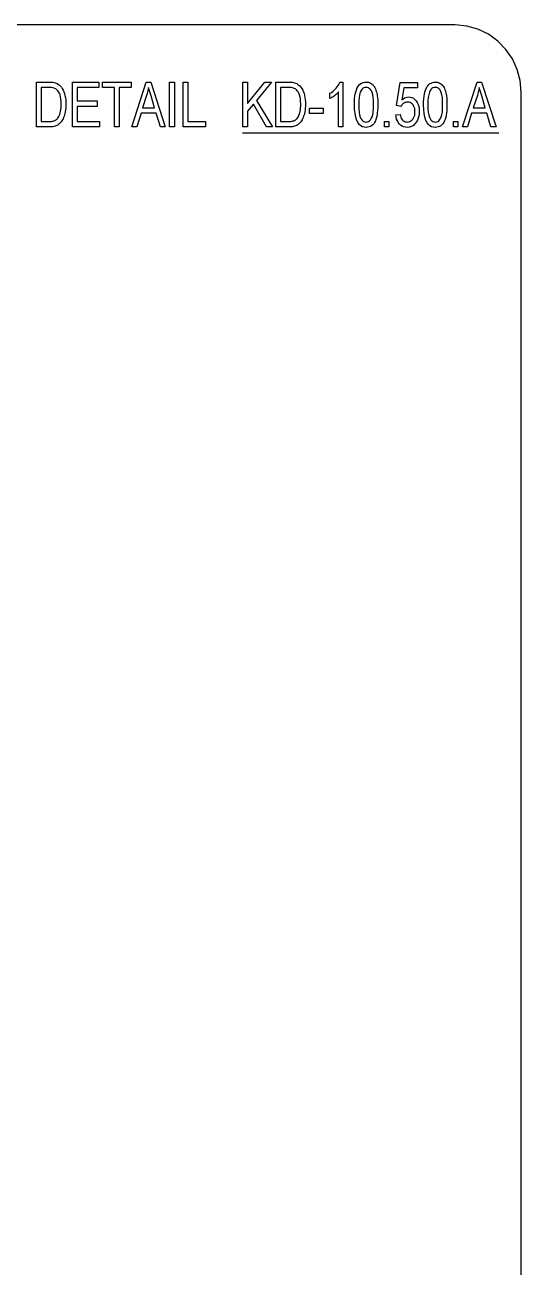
# Model space of a CAD drawing. Header units: metres. Extents: x 12 to 599, y -779 to -12.
# Drawn here: x 399.9 to 599.1, y -510.8 to -12.2 of the extents above; entities that cross this region are included whole.
import ezdxf

# ---------------------------------------------------------------- set-up
doc = ezdxf.new("R2010")
doc.units = ezdxf.units.M

msp = doc.modelspace()

# ---------------------------------------------------------------- linework, layer by layer
for p, q in [((572.1, -12.24), (39.06, -12.24)), ((572.64, -12.24), (572.1, -12.24)), ((577.26, -12.72), (572.64, -12.24)), ((581.76, -14.04), (577.26, -12.72)), ((585.96, -16.02), (581.76, -14.04)), ((589.68, -18.78), (585.96, -16.02)), ((592.98, -22.08), (589.68, -18.78)), ((595.62, -25.92), (592.98, -22.08)), ((597.54, -30.12), (595.62, -25.92)), ((598.74, -34.62), (597.54, -30.12)), ((599.1, -39.24), (598.74, -34.62)), ((404.58, -53.22), (404.58, -35.22)), ((404.58, -35.22), (409.5, -35.22)), ((409.5, -37.38), (406.44, -37.38)), ((406.44, -37.38), (406.44, -51.06)), ((409.5, -35.22), (410.16, -35.22)), ((410.16, -37.38), (409.5, -37.38)), ((410.16, -35.22), (410.7, -35.22)), ((410.7, -37.44), (410.16, -37.38)), ((410.7, -35.22), (411.24, -35.28)), ((411.18, -37.5), (410.7, -37.44)), ((411.66, -37.62), (411.18, -37.5)), ((411.24, -35.28), (411.66, -35.34)), ((411.66, -35.34), (412.08, -35.46)), ((411.96, -37.74), (411.66, -37.62)), ((412.38, -37.98), (411.96, -37.74)), ((412.08, -35.46), (412.56, -35.64)), ((412.8, -38.28), (412.38, -37.98)), ((412.56, -35.64), (412.98, -35.82)), ((413.16, -38.7), (412.8, -38.28)), ((412.98, -35.82), (413.4, -36.12)), ((413.46, -39.18), (413.16, -38.7)), ((413.4, -36.12), (413.82, -36.42)), ((413.82, -39.72), (413.46, -39.18)), ((413.82, -36.42), (414.18, -36.72)), ((414.06, -40.38), (413.82, -39.72)), ((414.18, -36.72), (414.6, -37.26)), ((414.6, -37.26), (414.96, -37.8)), ((414.96, -37.8), (415.32, -38.46)), ((415.32, -38.46), (415.62, -39.12)), ((415.62, -39.12), (415.86, -39.84)), ((415.86, -39.84), (416.04, -40.62)), ((419.04, -53.22), (419.04, -35.22)), ((419.04, -35.22), (429.6, -35.22)), ((429.6, -37.38), (420.9, -37.38)), ((420.9, -37.38), (420.9, -42.78)), ((429.6, -35.22), (429.6, -37.38)), ((431.16, -37.38), (431.16, -35.22)), ((431.16, -35.22), (442.62, -35.22)), ((435.96, -37.38), (431.16, -37.38)), ((435.96, -53.22), (435.96, -37.38)), ((442.62, -37.38), (437.82, -37.38)), ((437.82, -37.38), (437.82, -53.22)), ((442.62, -35.22), (442.62, -37.38)), ((442.92, -53.22), (448.68, -35.22)), ((448.68, -35.22), (450.48, -35.22)), ((448.98, -39.84), (448.8, -40.56)), ((449.16, -39.24), (448.98, -39.84)), ((449.34, -38.58), (449.16, -39.24)), ((449.46, -37.98), (449.34, -38.58)), ((449.58, -37.38), (449.46, -37.98)), ((449.76, -37.86), (449.58, -37.38)), ((449.94, -38.46), (449.76, -37.86)), ((450.12, -39.12), (449.94, -38.46)), ((450.36, -39.9), (450.12, -39.12)), ((450.48, -35.22), (456.3, -53.22)), ((458.04, -53.22), (458.04, -35.22)), ((458.04, -35.22), (459.96, -35.22)), ((459.96, -35.22), (459.96, -53.22)), ((463.44, -53.22), (463.44, -35.22)), ((463.44, -35.22), (465.3, -35.22)), ((465.3, -35.22), (465.3, -51.06)), ((487.38, -53.22), (487.38, -35.22)), ((487.38, -35.22), (489.24, -35.22)), ((489.24, -35.22), (489.24, -43.86)), ((489.24, -43.86), (496.26, -35.22)), ((498.96, -35.22), (492.9, -42.54)), ((496.26, -35.22), (498.96, -35.22)), ((500.7, -53.22), (500.7, -35.22)), ((500.7, -35.22), (505.62, -35.22)), ((505.62, -37.38), (502.56, -37.38)), ((502.56, -37.38), (502.56, -51.06)), ((505.62, -35.22), (506.28, -35.22)), ((506.28, -37.38), (505.62, -37.38)), ((506.28, -35.22), (506.82, -35.22)), ((506.82, -37.44), (506.28, -37.38)), ((506.82, -35.22), (507.36, -35.28)), ((507.3, -37.5), (506.82, -37.44)), ((507.72, -37.62), (507.3, -37.5)), ((507.36, -35.28), (507.78, -35.34)), ((508.08, -37.74), (507.72, -37.62)), ((507.78, -35.34), (508.2, -35.46)), ((508.5, -37.98), (508.08, -37.74)), ((508.2, -35.46), (508.62, -35.64)), ((508.92, -38.28), (508.5, -37.98)), ((508.62, -35.64), (509.1, -35.82)), ((509.28, -38.7), (508.92, -38.28)), ((509.1, -35.82), (509.52, -36.12)), ((509.58, -39.18), (509.28, -38.7)), ((509.52, -36.12), (509.94, -36.42)), ((509.88, -39.72), (509.58, -39.18)), ((510.18, -40.38), (509.88, -39.72)), ((509.94, -36.42), (510.3, -36.72)), ((510.3, -36.72), (510.72, -37.26)), ((510.72, -37.26), (511.08, -37.8)), ((511.08, -37.8), (511.44, -38.46)), ((511.44, -38.46), (511.74, -39.12)), ((511.74, -39.12), (511.98, -39.84)), ((511.98, -39.84), (512.16, -40.62)), ((522.36, -39.72), (522.96, -39.36)), ((522.36, -41.82), (522.36, -39.72)), ((522.96, -39.36), (523.5, -38.94)), ((523.5, -38.94), (523.98, -38.52)), ((523.98, -38.52), (524.46, -38.1)), ((524.46, -38.1), (524.88, -37.62)), ((524.88, -37.62), (525.3, -37.08)), ((525.3, -39.78), (524.94, -40.08)), ((525.3, -37.08), (525.66, -36.6)), ((525.54, -39.48), (525.3, -39.78)), ((525.84, -39.18), (525.54, -39.48)), ((525.66, -36.6), (525.96, -36.12)), ((525.84, -53.22), (525.84, -39.18)), ((525.96, -36.12), (526.26, -35.64)), ((526.26, -35.64), (526.44, -35.22)), ((526.44, -35.22), (527.58, -35.22)), ((527.58, -35.22), (527.58, -53.22)), ((532.56, -40.02), (532.74, -39.18)), ((532.74, -39.18), (532.98, -38.4)), ((532.98, -38.4), (533.22, -37.74)), ((533.22, -37.74), (533.52, -37.14)), ((533.52, -37.14), (533.88, -36.66)), ((533.88, -36.66), (534.3, -36.18)), ((534.54, -39.3), (534.24, -40.26)), ((534.3, -36.18), (534.72, -35.82)), ((534.84, -38.58), (534.54, -39.3)), ((534.72, -35.82), (535.2, -35.58)), ((535.14, -38.16), (534.84, -38.58)), ((535.56, -37.8), (535.14, -38.16)), ((535.2, -35.58), (535.74, -35.34)), ((535.92, -37.56), (535.56, -37.8)), ((535.74, -35.34), (536.28, -35.22)), ((536.4, -37.38), (535.92, -37.56)), ((536.28, -35.22), (536.88, -35.22)), ((536.88, -37.38), (536.4, -37.38)), ((536.88, -35.22), (537.36, -35.22)), ((537.36, -37.44), (536.88, -37.38)), ((537.36, -35.22), (537.78, -35.28)), ((537.84, -37.56), (537.36, -37.44)), ((537.78, -35.28), (538.2, -35.4)), ((538.26, -37.86), (537.84, -37.56)), ((538.2, -35.4), (538.62, -35.58)), ((538.68, -38.22), (538.26, -37.86)), ((538.62, -35.58), (538.98, -35.76)), ((539.04, -38.76), (538.68, -38.22)), ((538.98, -35.76), (539.34, -36)), ((539.34, -39.42), (539.04, -38.76)), ((539.34, -36), (539.64, -36.3)), ((539.58, -40.26), (539.34, -39.42)), ((539.64, -36.3), (539.94, -36.66)), ((539.94, -36.66), (540.18, -37.02)), ((540.18, -37.02), (540.42, -37.44)), ((540.42, -37.44), (540.6, -37.92)), ((540.6, -37.92), (540.78, -38.4)), ((540.78, -38.4), (540.96, -38.94)), ((540.96, -38.94), (541.14, -39.48)), ((541.14, -39.48), (541.26, -40.08)), ((549.12, -44.58), (550.56, -35.4)), ((550.56, -35.4), (557.52, -35.4)), ((552, -37.56), (551.22, -42.36)), ((557.52, -37.56), (552, -37.56)), ((557.52, -35.4), (557.52, -37.56)), ((560.28, -40.02), (560.46, -39.18)), ((560.46, -39.18), (560.7, -38.4)), ((560.7, -38.4), (561, -37.74)), ((561, -37.74), (561.3, -37.14)), ((561.3, -37.14), (561.66, -36.66)), ((561.66, -36.66), (562.02, -36.18)), ((562.02, -36.18), (562.5, -35.82)), ((562.26, -39.3), (562.02, -40.26)), ((562.62, -38.58), (562.26, -39.3)), ((562.5, -35.82), (562.98, -35.58)), ((562.92, -38.16), (562.62, -38.58)), ((563.28, -37.8), (562.92, -38.16)), ((562.98, -35.58), (563.46, -35.34)), ((563.7, -37.56), (563.28, -37.8)), ((563.46, -35.34), (564.06, -35.22)), ((564.18, -37.38), (563.7, -37.56)), ((564.06, -35.22), (564.66, -35.22)), ((564.66, -37.38), (564.18, -37.38)), ((564.66, -35.22), (565.14, -35.22)), ((565.14, -37.44), (564.66, -37.38)), ((565.14, -35.22), (565.56, -35.28)), ((565.62, -37.56), (565.14, -37.44)), ((565.56, -35.28), (565.98, -35.4)), ((566.04, -37.86), (565.62, -37.56)), ((565.98, -35.4), (566.34, -35.58)), ((566.46, -38.22), (566.04, -37.86)), ((566.34, -35.58), (566.7, -35.76)), ((566.76, -38.76), (566.46, -38.22)), ((566.7, -35.76), (567.06, -36)), ((567.06, -39.42), (566.76, -38.76)), ((567.06, -36), (567.42, -36.3)), ((567.3, -40.26), (567.06, -39.42)), ((567.42, -36.3), (567.66, -36.66)), ((567.66, -36.66), (567.96, -37.02)), ((567.96, -37.02), (568.2, -37.44)), ((568.2, -37.44), (568.38, -37.92)), ((568.38, -37.92), (568.56, -38.4)), ((568.56, -38.4), (568.74, -38.94)), ((568.74, -38.94), (568.92, -39.48)), ((568.92, -39.48), (569.04, -40.08)), ((575.58, -53.22), (581.4, -35.22)), ((581.4, -35.22), (583.2, -35.22)), ((581.7, -39.84), (581.52, -40.56)), ((581.88, -39.24), (581.7, -39.84)), ((582.06, -38.58), (581.88, -39.24)), ((582.18, -37.98), (582.06, -38.58)), ((582.3, -37.38), (582.18, -37.98)), ((582.42, -37.86), (582.3, -37.38)), ((582.6, -38.46), (582.42, -37.86)), ((582.84, -39.12), (582.6, -38.46)), ((583.02, -39.9), (582.84, -39.12)), ((583.2, -35.22), (589.02, -53.22)), ((599.1, -751.62), (599.1, -39.24)), ((414.3, -41.16), (414.06, -40.38)), ((414.42, -42), (414.3, -41.16)), ((414.54, -43.02), (414.42, -42)), ((414.54, -44.04), (414.54, -43.02)), ((414.54, -44.88), (414.54, -44.04)), ((416.04, -40.62), (416.22, -41.4)), ((416.22, -41.4), (416.34, -42.24)), ((416.34, -42.24), (416.4, -43.14)), ((416.4, -43.14), (416.4, -44.1)), ((416.4, -44.1), (416.4, -44.88)), ((420.9, -42.78), (429, -42.78)), ((429, -42.78), (429, -44.94)), ((448.8, -40.56), (447.18, -45.48)), ((450.6, -40.74), (450.36, -39.9)), ((451.98, -45.48), (450.6, -40.74)), ((491.64, -44.04), (489.24, -46.92)), ((496.86, -53.22), (491.64, -44.04)), ((492.9, -42.54), (499.26, -53.22)), ((510.36, -41.16), (510.18, -40.38)), ((510.54, -42), (510.36, -41.16)), ((510.6, -43.02), (510.54, -42)), ((510.66, -44.04), (510.6, -43.02)), ((510.66, -44.88), (510.66, -44.04)), ((512.16, -40.62), (512.34, -41.4)), ((512.34, -41.4), (512.46, -42.24)), ((512.46, -42.24), (512.52, -43.14)), ((512.52, -43.14), (512.52, -44.1)), ((512.52, -44.1), (512.52, -44.88)), ((522.72, -41.64), (522.36, -41.82)), ((523.02, -41.46), (522.72, -41.64)), ((523.44, -41.22), (523.02, -41.46)), ((523.8, -40.98), (523.44, -41.22)), ((524.22, -40.68), (523.8, -40.98)), ((524.58, -40.38), (524.22, -40.68)), ((524.94, -40.08), (524.58, -40.38)), ((532.2, -43.08), (532.26, -41.94)), ((532.2, -44.28), (532.2, -43.08)), ((532.26, -46.2), (532.2, -44.28)), ((532.26, -41.94), (532.38, -40.92)), ((532.38, -40.92), (532.56, -40.02)), ((534.06, -41.4), (533.94, -42.72)), ((533.94, -42.72), (533.94, -44.28)), ((533.94, -44.28), (533.94, -45.9)), ((534.24, -40.26), (534.06, -41.4)), ((539.7, -41.4), (539.58, -40.26)), ((539.82, -42.72), (539.7, -41.4)), ((539.88, -44.28), (539.82, -42.72)), ((539.82, -45.9), (539.88, -44.28)), ((541.26, -40.08), (541.38, -40.74)), ((541.38, -40.74), (541.5, -41.52)), ((541.5, -41.52), (541.56, -42.36)), ((541.56, -42.36), (541.56, -43.26)), ((541.56, -43.26), (541.62, -44.28)), ((541.62, -44.28), (541.56, -45.48)), ((550.86, -44.94), (549.12, -44.58)), ((551.04, -44.64), (550.86, -44.94)), ((551.22, -44.4), (551.04, -44.64)), ((551.22, -42.36), (551.76, -41.94)), ((551.4, -44.16), (551.22, -44.4)), ((551.64, -43.92), (551.4, -44.16)), ((551.88, -43.74), (551.64, -43.92)), ((551.76, -41.94), (552.24, -41.58)), ((552.18, -43.56), (551.88, -43.74)), ((552.42, -43.44), (552.18, -43.56)), ((552.24, -41.58), (552.78, -41.34)), ((552.78, -43.38), (552.42, -43.44)), ((552.78, -41.34), (553.32, -41.22)), ((553.08, -43.32), (552.78, -43.38)), ((553.44, -43.32), (553.08, -43.32)), ((553.32, -41.22), (553.86, -41.16)), ((553.98, -43.32), (553.44, -43.32)), ((553.86, -41.16), (554.58, -41.22)), ((554.52, -43.44), (553.98, -43.32)), ((554.94, -43.68), (554.52, -43.44)), ((554.58, -41.22), (555.24, -41.4)), ((555.36, -43.98), (554.94, -43.68)), ((555.24, -41.4), (555.84, -41.7)), ((555.72, -44.34), (555.36, -43.98)), ((555.96, -44.76), (555.72, -44.34)), ((555.84, -41.7), (556.44, -42.18)), ((556.2, -45.24), (555.96, -44.76)), ((556.44, -42.18), (556.98, -42.78)), ((556.98, -42.78), (557.4, -43.44)), ((557.4, -43.44), (557.76, -44.22)), ((557.76, -44.22), (558, -45.06)), ((559.98, -43.08), (560.04, -41.94)), ((559.98, -44.28), (559.98, -43.08)), ((560.04, -46.2), (559.98, -44.28)), ((560.04, -41.94), (560.16, -40.92)), ((560.16, -40.92), (560.28, -40.02)), ((561.84, -41.4), (561.72, -42.72)), ((561.72, -42.72), (561.72, -44.28)), ((561.72, -44.28), (561.72, -45.9)), ((562.02, -40.26), (561.84, -41.4)), ((567.48, -41.4), (567.3, -40.26)), ((567.6, -42.72), (567.48, -41.4)), ((567.6, -44.28), (567.6, -42.72)), ((567.6, -45.9), (567.6, -44.28)), ((569.04, -40.08), (569.16, -40.74)), ((569.16, -40.74), (569.22, -41.52)), ((569.22, -41.52), (569.28, -42.36)), ((569.28, -42.36), (569.34, -43.26)), ((569.34, -43.26), (569.34, -44.28)), ((569.34, -44.28), (569.34, -45.48)), ((581.52, -40.56), (579.9, -45.48)), ((583.32, -40.74), (583.02, -39.9)), ((584.7, -45.48), (583.32, -40.74)), ((412.86, -50.04), (413.1, -49.8)), ((413.1, -49.8), (413.34, -49.44)), ((413.34, -49.44), (413.58, -49.02)), ((413.58, -49.02), (413.82, -48.54)), ((413.82, -48.54), (414, -48.06)), ((414, -48.06), (414.18, -47.52)), ((414.18, -47.52), (414.3, -46.92)), ((414.3, -46.92), (414.42, -46.26)), ((414.42, -46.26), (414.48, -45.6)), ((414.48, -45.6), (414.54, -44.88)), ((415.5, -49.44), (415.32, -49.92)), ((415.68, -48.9), (415.5, -49.44)), ((415.86, -48.36), (415.68, -48.9)), ((416.04, -47.76), (415.86, -48.36)), ((416.16, -47.1), (416.04, -47.76)), ((416.28, -46.38), (416.16, -47.1)), ((416.34, -45.66), (416.28, -46.38)), ((416.4, -44.88), (416.34, -45.66)), ((429, -44.94), (420.9, -44.94)), ((420.9, -44.94), (420.9, -51.06)), ((446.58, -47.64), (444.9, -53.22)), ((452.64, -47.64), (446.58, -47.64)), ((447.18, -45.48), (451.98, -45.48)), ((454.32, -53.22), (452.64, -47.64)), ((489.24, -46.92), (489.24, -53.22)), ((508.98, -50.04), (509.22, -49.8)), ((509.22, -49.8), (509.46, -49.44)), ((509.46, -49.44), (509.7, -49.02)), ((509.7, -49.02), (509.94, -48.54)), ((509.94, -48.54), (510.12, -48.06)), ((510.12, -48.06), (510.3, -47.52)), ((510.3, -47.52), (510.42, -46.92)), ((510.42, -46.92), (510.54, -46.26)), ((510.54, -46.26), (510.6, -45.6)), ((510.6, -45.6), (510.66, -44.88)), ((511.62, -49.44), (511.38, -49.92)), ((511.8, -48.9), (511.62, -49.44)), ((511.98, -48.36), (511.8, -48.9)), ((512.16, -47.76), (511.98, -48.36)), ((512.28, -47.1), (512.16, -47.76)), ((512.4, -46.38), (512.28, -47.1)), ((512.46, -45.66), (512.4, -46.38)), ((512.52, -44.88), (512.46, -45.66)), ((514.14, -47.82), (514.14, -45.66)), ((514.14, -45.66), (519.6, -45.66)), ((519.6, -47.82), (514.14, -47.82)), ((519.6, -45.66), (519.6, -47.82)), ((532.44, -47.88), (532.26, -46.2)), ((532.74, -49.32), (532.44, -47.88)), ((533.1, -50.58), (532.74, -49.32)), ((533.94, -45.9), (534.06, -47.22)), ((534.06, -47.22), (534.24, -48.36)), ((534.24, -48.36), (534.48, -49.26)), ((534.48, -49.26), (534.78, -49.86)), ((538.98, -49.86), (539.34, -49.2)), ((539.34, -49.2), (539.58, -48.36)), ((539.58, -48.36), (539.7, -47.22)), ((539.7, -47.22), (539.82, -45.9)), ((541.08, -49.38), (540.84, -50.16)), ((541.26, -48.54), (541.08, -49.38)), ((541.38, -47.64), (541.26, -48.54)), ((541.5, -46.62), (541.38, -47.64)), ((541.56, -45.48), (541.5, -46.62)), ((548.82, -48.36), (550.56, -48.18)), ((548.94, -49.2), (548.82, -48.36)), ((549.12, -50.04), (548.94, -49.2)), ((550.56, -48.18), (550.68, -48.72)), ((550.68, -48.72), (550.8, -49.26)), ((550.8, -49.26), (550.98, -49.74)), ((550.98, -49.74), (551.22, -50.1)), ((555.66, -50.1), (555.96, -49.62)), ((555.96, -49.62), (556.2, -49.08)), ((556.38, -45.84), (556.2, -45.24)), ((556.2, -49.08), (556.38, -48.48)), ((556.44, -46.44), (556.38, -45.84)), ((556.38, -48.48), (556.44, -47.82)), ((556.5, -47.1), (556.44, -46.44)), ((556.44, -47.82), (556.5, -47.1)), ((557.82, -49.68), (557.52, -50.46)), ((558.06, -48.84), (557.82, -49.68)), ((558, -45.06), (558.18, -45.96)), ((558.18, -47.94), (558.06, -48.84)), ((558.18, -45.96), (558.24, -46.98)), ((558.24, -46.98), (558.18, -47.94)), ((560.16, -47.88), (560.04, -46.2)), ((560.46, -49.32), (560.16, -47.88)), ((560.88, -50.58), (560.46, -49.32)), ((561.72, -45.9), (561.84, -47.22)), ((561.84, -47.22), (562.02, -48.36)), ((562.02, -48.36), (562.26, -49.26)), ((562.26, -49.26), (562.56, -49.86)), ((566.76, -49.86), (567.06, -49.2)), ((567.06, -49.2), (567.3, -48.36)), ((567.3, -48.36), (567.48, -47.22)), ((567.48, -47.22), (567.6, -45.9)), ((568.86, -49.38), (568.62, -50.16)), ((569.04, -48.54), (568.86, -49.38)), ((569.16, -47.64), (569.04, -48.54)), ((569.28, -46.62), (569.16, -47.64)), ((569.34, -45.48), (569.28, -46.62)), ((579.24, -47.64), (577.62, -53.22)), ((585.36, -47.64), (579.24, -47.64)), ((579.9, -45.48), (584.7, -45.48)), ((586.98, -53.22), (585.36, -47.64)), ((409.74, -53.22), (404.58, -53.22)), ((406.44, -51.06), (409.56, -51.06)), ((409.56, -51.06), (410.1, -51)), ((410.22, -53.16), (409.74, -53.22)), ((410.1, -51), (410.58, -51)), ((410.76, -53.16), (410.22, -53.16)), ((410.58, -51), (411.06, -50.94)), ((411.18, -53.1), (410.76, -53.16)), ((411.06, -50.94), (411.42, -50.82)), ((411.66, -52.98), (411.18, -53.1)), ((411.42, -50.82), (411.78, -50.7)), ((412.02, -52.92), (411.66, -52.98)), ((411.78, -50.7), (412.08, -50.58)), ((412.44, -52.74), (412.02, -52.92)), ((412.08, -50.58), (412.38, -50.4)), ((412.38, -50.4), (412.68, -50.22)), ((412.8, -52.62), (412.44, -52.74)), ((412.68, -50.22), (412.86, -50.04)), ((413.16, -52.44), (412.8, -52.62)), ((413.46, -52.2), (413.16, -52.44)), ((413.76, -52.02), (413.46, -52.2)), ((414.06, -51.72), (413.76, -52.02)), ((414.3, -51.42), (414.06, -51.72)), ((414.54, -51.12), (414.3, -51.42)), ((414.84, -50.76), (414.54, -51.12)), ((415.08, -50.34), (414.84, -50.76)), ((415.32, -49.92), (415.08, -50.34)), ((429.84, -53.22), (419.04, -53.22)), ((420.9, -51.06), (429.84, -51.06)), ((429.84, -51.06), (429.84, -53.22)), ((437.82, -53.22), (435.96, -53.22)), ((444.9, -53.22), (442.92, -53.22)), ((456.3, -53.22), (454.32, -53.22)), ((459.96, -53.22), (458.04, -53.22)), ((472.38, -53.22), (463.44, -53.22)), ((465.3, -51.06), (472.38, -51.06)), ((472.38, -51.06), (472.38, -53.22)), ((489.24, -53.22), (487.38, -53.22)), ((499.26, -53.22), (496.86, -53.22)), ((505.86, -53.22), (500.7, -53.22)), ((502.56, -51.06), (505.68, -51.06)), ((505.68, -51.06), (506.22, -51)), ((506.34, -53.16), (505.86, -53.22)), ((506.22, -51), (506.7, -51)), ((506.82, -53.16), (506.34, -53.16)), ((506.7, -51), (507.18, -50.94)), ((507.3, -53.1), (506.82, -53.16)), ((507.18, -50.94), (507.54, -50.82)), ((507.72, -52.98), (507.3, -53.1)), ((507.54, -50.82), (507.9, -50.7)), ((508.14, -52.92), (507.72, -52.98)), ((507.9, -50.7), (508.2, -50.58)), ((508.56, -52.74), (508.14, -52.92)), ((508.2, -50.58), (508.5, -50.4)), ((508.5, -50.4), (508.74, -50.22)), ((508.92, -52.62), (508.56, -52.74)), ((508.74, -50.22), (508.98, -50.04)), ((509.28, -52.44), (508.92, -52.62)), ((509.58, -52.2), (509.28, -52.44)), ((509.88, -52.02), (509.58, -52.2)), ((510.12, -51.72), (509.88, -52.02)), ((510.42, -51.42), (510.12, -51.72)), ((510.66, -51.12), (510.42, -51.42)), ((510.9, -50.76), (510.66, -51.12)), ((511.2, -50.34), (510.9, -50.76)), ((511.38, -49.92), (511.2, -50.34)), ((527.58, -53.22), (525.84, -53.22)), ((533.64, -51.6), (533.1, -50.58)), ((534.12, -52.26), (533.64, -51.6)), ((534.72, -52.74), (534.12, -52.26)), ((535.38, -53.1), (534.72, -52.74)), ((534.78, -49.86), (535.14, -50.34)), ((535.14, -50.34), (535.56, -50.76)), ((536.1, -53.34), (535.38, -53.1)), ((535.56, -50.76), (535.98, -51)), ((535.98, -51), (536.4, -51.18)), ((536.88, -53.4), (536.1, -53.34)), ((536.4, -51.18), (536.88, -51.24)), ((536.88, -51.24), (537.36, -51.18)), ((537.48, -53.34), (536.88, -53.4)), ((537.36, -51.18), (537.84, -51)), ((538.08, -53.22), (537.48, -53.34)), ((537.84, -51), (538.26, -50.76)), ((538.62, -53.04), (538.08, -53.22)), ((538.26, -50.76), (538.62, -50.34)), ((538.62, -50.34), (538.98, -49.86)), ((539.1, -52.74), (538.62, -53.04)), ((539.52, -52.38), (539.1, -52.74)), ((539.94, -51.96), (539.52, -52.38)), ((540.24, -51.42), (539.94, -51.96)), ((540.6, -50.82), (540.24, -51.42)), ((540.84, -50.16), (540.6, -50.82)), ((544.2, -53.22), (544.2, -51.06)), ((544.2, -51.06), (545.94, -51.06)), ((545.94, -53.22), (544.2, -53.22)), ((545.94, -51.06), (545.94, -53.22)), ((549.42, -50.76), (549.12, -50.04)), ((549.78, -51.42), (549.42, -50.76)), ((550.2, -52.02), (549.78, -51.42)), ((550.74, -52.5), (550.2, -52.02)), ((551.34, -52.86), (550.74, -52.5)), ((551.22, -50.1), (551.52, -50.46)), ((551.94, -53.16), (551.34, -52.86)), ((551.52, -50.46), (551.82, -50.7)), ((551.82, -50.7), (552.18, -50.94)), ((552.66, -53.34), (551.94, -53.16)), ((552.18, -50.94), (552.54, -51.12)), ((552.54, -51.12), (552.96, -51.18)), ((553.38, -53.4), (552.66, -53.34)), ((552.96, -51.18), (553.38, -51.24)), ((553.38, -51.24), (553.92, -51.18)), ((554.28, -53.28), (553.38, -53.4)), ((553.92, -51.18), (554.4, -51.06)), ((555.12, -53.04), (554.28, -53.28)), ((554.4, -51.06), (554.88, -50.82)), ((554.88, -50.82), (555.3, -50.52)), ((555.84, -52.62), (555.12, -53.04)), ((555.3, -50.52), (555.66, -50.1)), ((556.5, -51.96), (555.84, -52.62)), ((557.1, -51.18), (556.5, -51.96)), ((557.52, -50.46), (557.1, -51.18)), ((561.36, -51.6), (560.88, -50.58)), ((561.9, -52.26), (561.36, -51.6)), ((562.5, -52.74), (561.9, -52.26)), ((563.16, -53.1), (562.5, -52.74)), ((562.56, -49.86), (562.92, -50.34)), ((562.92, -50.34), (563.28, -50.76)), ((563.88, -53.34), (563.16, -53.1)), ((563.28, -50.76), (563.7, -51)), ((563.7, -51), (564.18, -51.18)), ((564.66, -53.4), (563.88, -53.34)), ((564.18, -51.18), (564.66, -51.24)), ((564.66, -51.24), (565.14, -51.18)), ((565.26, -53.34), (564.66, -53.4)), ((565.14, -51.18), (565.62, -51)), ((565.86, -53.22), (565.26, -53.34)), ((565.62, -51), (566.04, -50.76)), ((566.34, -53.04), (565.86, -53.22)), ((566.04, -50.76), (566.4, -50.34)), ((566.82, -52.74), (566.34, -53.04)), ((566.4, -50.34), (566.76, -49.86)), ((567.3, -52.38), (566.82, -52.74)), ((567.66, -51.96), (567.3, -52.38)), ((568.02, -51.42), (567.66, -51.96)), ((568.32, -50.82), (568.02, -51.42)), ((568.62, -50.16), (568.32, -50.82)), ((571.98, -53.22), (571.98, -51.06)), ((571.98, -51.06), (573.72, -51.06)), ((573.72, -53.22), (571.98, -53.22)), ((573.72, -51.06), (573.72, -53.22)), ((577.62, -53.22), (575.58, -53.22)), ((589.02, -53.22), (586.98, -53.22)), ((487.26, -55.62), (590.1, -55.62))]:
    msp.add_line(p, q)

doc.saveas('drawing.dxf')
